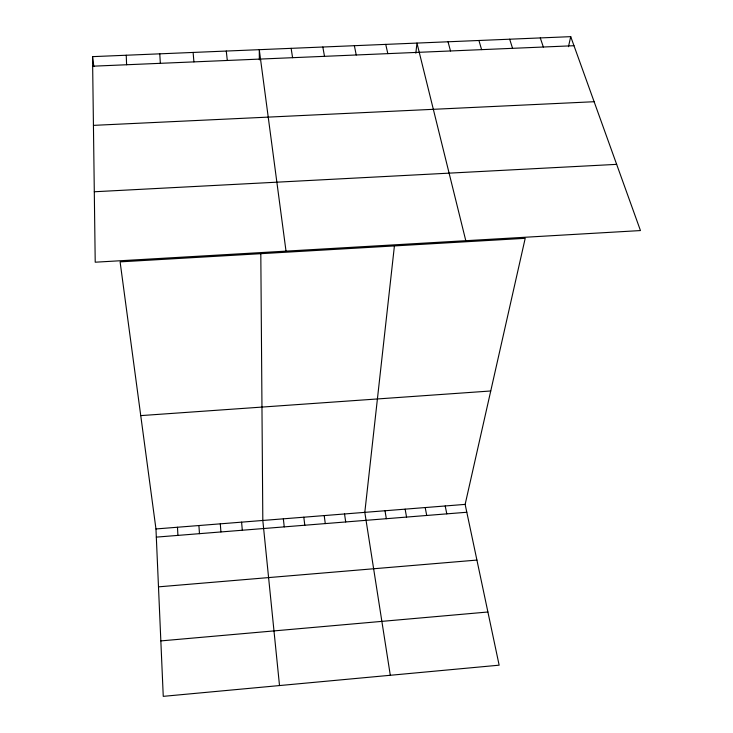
<?xml version="1.0" encoding="UTF-8"?>
<svg xmlns="http://www.w3.org/2000/svg" width="733" height="733" viewBox="0 0 733 733"><rect width="100%" height="100%" fill="white"/><g stroke="black" fill="none" stroke-linecap="round" stroke-linejoin="round"><path stroke-width="1.1" d="M394.418 245.921L364.805 512.358L390.304 675.285M415.84 53.207L416.967 43.073L465.794 240.699M465.143 504.386L525.204 238.317L120.102 261.864L155.964 528.951L163.257 696.35L499.146 665.179L465.143 504.386L155.964 528.951M568.46 46.701L570.723 36.65L92.541 56.643L95.217 262.203L640.459 230.565L570.723 36.65M160.848 640.908L487.903 612M158.484 586.849L476.926 560.076M156.321 537.124L466.811 512.257M140.745 415.611L490.744 390.982M94.3 191.762L616.655 164.357M93.43 125.37L594.124 101.722M92.66 66.199L573.985 45.712M540.285 37.924L543.345 47.022M509.682 39.197L512.559 48.332M478.933 40.489L481.608 49.642M448.028 41.781L450.502 50.971M385.741 44.383L387.821 53.637M354.369 45.693L356.238 54.984M445.206 505.972L446.791 513.86M425.204 507.557L426.707 515.464M322.832 47.013L324.499 56.331M405.138 509.151L406.549 517.077M384.999 510.754L386.337 518.698M291.138 48.341L292.586 57.687M344.537 513.97L345.701 521.951M324.206 515.583L325.287 523.591M286.017 251.135L259.271 49.67L259.354 59.877M92.541 56.643L93.87 66.538M303.81 517.205L304.8 525.231M283.35 518.836L284.248 526.88M226.277 51.044L227.303 60.463M279.511 685.566L262.817 520.467L260.811 253.682M241.588 522.153L242.311 530.234M193.109 52.437L193.915 61.884M220.294 523.838L220.926 531.947M198.918 525.543L199.468 533.67M159.767 53.83L160.344 63.313M177.478 527.247L177.927 535.392M126.241 55.232L126.598 64.751"/></g></svg>
